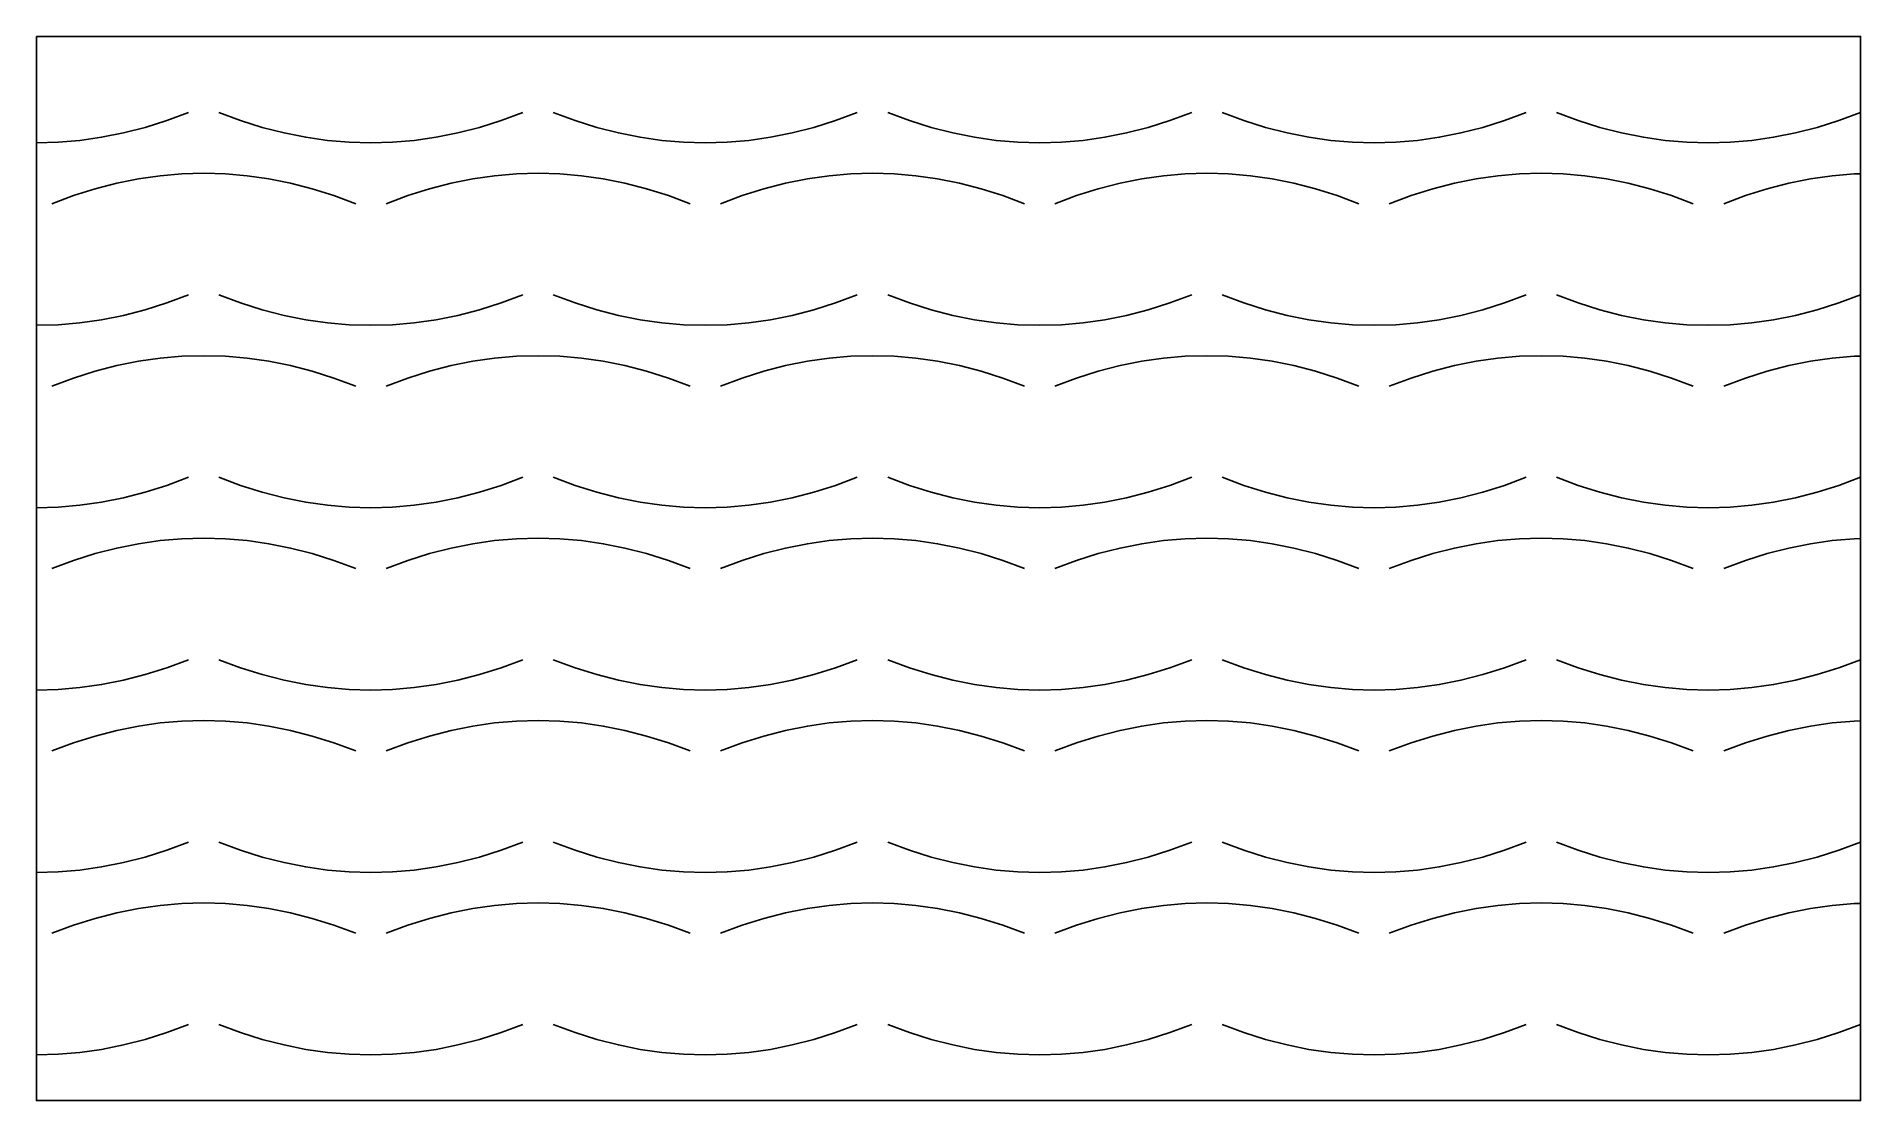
# Model space of a CAD drawing. Header units: millimetres. Extents: x 0 to 120, y 0 to 70.
import ezdxf

# ---------------------------------------------------------------- set-up
doc = ezdxf.new("R2010")
doc.units = ezdxf.units.MM
doc.layers.add('CUT', color=1, linetype='CONTINUOUS')

msp = doc.modelspace()

# ---------------------------------------------------------------- linework, layer by layer
at = {"layer": 'CUT'}
for points in [[(0, 70), (120, 70), (120, 0), (0, 0), (0, 70)], [(0, 63), (0, 63), (1.4286, 63.0408), (2.8571, 63.1633), (4.2857, 63.3673), (5.7143, 63.6531), (7.1429, 64.0204), (8.5714, 64.4694), (10, 65)], [(12, 65), (13.4286, 64.4694), (14.8571, 64.0204), (16.2857, 63.6531), (17.7143, 63.3673), (19.1429, 63.1633), (20.5714, 63.0408), (22, 63), (23.4286, 63.0408), (24.8571, 63.1633), (26.2857, 63.3673), (27.7143, 63.6531), (29.1429, 64.0204), (30.5714, 64.4694), (32, 65)], [(34, 65), (35.4286, 64.4694), (36.8571, 64.0204), (38.2857, 63.6531), (39.7143, 63.3673), (41.1429, 63.1633), (42.5714, 63.0408), (44, 63), (45.4286, 63.0408), (46.8571, 63.1633), (48.2857, 63.3673), (49.7143, 63.6531), (51.1429, 64.0204), (52.5714, 64.4694), (54, 65)], [(56, 65), (57.4286, 64.4694), (58.8571, 64.0204), (60.2857, 63.6531), (61.7143, 63.3673), (63.1429, 63.1633), (64.5714, 63.0408), (66, 63), (67.4286, 63.0408), (68.8571, 63.1633), (70.2857, 63.3673), (71.7143, 63.6531), (73.1429, 64.0204), (74.5714, 64.4694), (76, 65)], [(78, 65), (79.4286, 64.4694), (80.8571, 64.0204), (82.2857, 63.6531), (83.7143, 63.3673), (85.1429, 63.1633), (86.5714, 63.0408), (88, 63), (89.4286, 63.0408), (90.8571, 63.1633), (92.2857, 63.3673), (93.7143, 63.6531), (95.1429, 64.0204), (96.5714, 64.4694), (98, 65)], [(100, 65), (101.4286, 64.4694), (102.8571, 64.0204), (104.2857, 63.6531), (105.7143, 63.3673), (107.1429, 63.1633), (108.5714, 63.0408), (110, 63), (111.4286, 63.0408), (112.8571, 63.1633), (114.2857, 63.3673), (115.7143, 63.6531), (117.1429, 64.0204), (118.5714, 64.4694), (120, 65)], [(1, 59), (2.4286, 59.5306), (3.8571, 59.9796), (5.2857, 60.3469), (6.7143, 60.6327), (8.1429, 60.8367), (9.5714, 60.9592), (11, 61), (12.4286, 60.9592), (13.8571, 60.8367), (15.2857, 60.6327), (16.7143, 60.3469), (18.1429, 59.9796), (19.5714, 59.5306), (21, 59)], [(23, 59), (24.4286, 59.5306), (25.8571, 59.9796), (27.2857, 60.3469), (28.7143, 60.6327), (30.1429, 60.8367), (31.5714, 60.9592), (33, 61), (34.4286, 60.9592), (35.8571, 60.8367), (37.2857, 60.6327), (38.7143, 60.3469), (40.1429, 59.9796), (41.5714, 59.5306), (43, 59)], [(45, 59), (46.4286, 59.5306), (47.8571, 59.9796), (49.2857, 60.3469), (50.7143, 60.6327), (52.1429, 60.8367), (53.5714, 60.9592), (55, 61), (56.4286, 60.9592), (57.8571, 60.8367), (59.2857, 60.6327), (60.7143, 60.3469), (62.1429, 59.9796), (63.5714, 59.5306), (65, 59)], [(67, 59), (68.4286, 59.5306), (69.8571, 59.9796), (71.2857, 60.3469), (72.7143, 60.6327), (74.1429, 60.8367), (75.5714, 60.9592), (77, 61), (78.4286, 60.9592), (79.8571, 60.8367), (81.2857, 60.6327), (82.7143, 60.3469), (84.1429, 59.9796), (85.5714, 59.5306), (87, 59)], [(89, 59), (90.4286, 59.5306), (91.8571, 59.9796), (93.2857, 60.3469), (94.7143, 60.6327), (96.1429, 60.8367), (97.5714, 60.9592), (99, 61), (100.4286, 60.9592), (101.8571, 60.8367), (103.2857, 60.6327), (104.7143, 60.3469), (106.1429, 59.9796), (107.5714, 59.5306), (109, 59)], [(111, 59), (112.4286, 59.5306), (113.8571, 59.9796), (115.2857, 60.3469), (116.7143, 60.6327), (118.1429, 60.8367), (119.5714, 60.9592), (120, 60.9714)], [(0, 51), (0, 51), (1.4286, 51.0408), (2.8571, 51.1633), (4.2857, 51.3673), (5.7143, 51.6531), (7.1429, 52.0204), (8.5714, 52.4694), (10, 53)], [(12, 53), (13.4286, 52.4694), (14.8571, 52.0204), (16.2857, 51.6531), (17.7143, 51.3673), (19.1429, 51.1633), (20.5714, 51.0408), (22, 51), (23.4286, 51.0408), (24.8571, 51.1633), (26.2857, 51.3673), (27.7143, 51.6531), (29.1429, 52.0204), (30.5714, 52.4694), (32, 53)], [(34, 53), (35.4286, 52.4694), (36.8571, 52.0204), (38.2857, 51.6531), (39.7143, 51.3673), (41.1429, 51.1633), (42.5714, 51.0408), (44, 51), (45.4286, 51.0408), (46.8571, 51.1633), (48.2857, 51.3673), (49.7143, 51.6531), (51.1429, 52.0204), (52.5714, 52.4694), (54, 53)], [(56, 53), (57.4286, 52.4694), (58.8571, 52.0204), (60.2857, 51.6531), (61.7143, 51.3673), (63.1429, 51.1633), (64.5714, 51.0408), (66, 51), (67.4286, 51.0408), (68.8571, 51.1633), (70.2857, 51.3673), (71.7143, 51.6531), (73.1429, 52.0204), (74.5714, 52.4694), (76, 53)], [(78, 53), (79.4286, 52.4694), (80.8571, 52.0204), (82.2857, 51.6531), (83.7143, 51.3673), (85.1429, 51.1633), (86.5714, 51.0408), (88, 51), (89.4286, 51.0408), (90.8571, 51.1633), (92.2857, 51.3673), (93.7143, 51.6531), (95.1429, 52.0204), (96.5714, 52.4694), (98, 53)], [(100, 53), (101.4286, 52.4694), (102.8571, 52.0204), (104.2857, 51.6531), (105.7143, 51.3673), (107.1429, 51.1633), (108.5714, 51.0408), (110, 51), (111.4286, 51.0408), (112.8571, 51.1633), (114.2857, 51.3673), (115.7143, 51.6531), (117.1429, 52.0204), (118.5714, 52.4694), (120, 53)], [(1, 47), (2.4286, 47.5306), (3.8571, 47.9796), (5.2857, 48.3469), (6.7143, 48.6327), (8.1429, 48.8367), (9.5714, 48.9592), (11, 49), (12.4286, 48.9592), (13.8571, 48.8367), (15.2857, 48.6327), (16.7143, 48.3469), (18.1429, 47.9796), (19.5714, 47.5306), (21, 47)], [(23, 47), (24.4286, 47.5306), (25.8571, 47.9796), (27.2857, 48.3469), (28.7143, 48.6327), (30.1429, 48.8367), (31.5714, 48.9592), (33, 49), (34.4286, 48.9592), (35.8571, 48.8367), (37.2857, 48.6327), (38.7143, 48.3469), (40.1429, 47.9796), (41.5714, 47.5306), (43, 47)], [(45, 47), (46.4286, 47.5306), (47.8571, 47.9796), (49.2857, 48.3469), (50.7143, 48.6327), (52.1429, 48.8367), (53.5714, 48.9592), (55, 49), (56.4286, 48.9592), (57.8571, 48.8367), (59.2857, 48.6327), (60.7143, 48.3469), (62.1429, 47.9796), (63.5714, 47.5306), (65, 47)], [(67, 47), (68.4286, 47.5306), (69.8571, 47.9796), (71.2857, 48.3469), (72.7143, 48.6327), (74.1429, 48.8367), (75.5714, 48.9592), (77, 49), (78.4286, 48.9592), (79.8571, 48.8367), (81.2857, 48.6327), (82.7143, 48.3469), (84.1429, 47.9796), (85.5714, 47.5306), (87, 47)], [(89, 47), (90.4286, 47.5306), (91.8571, 47.9796), (93.2857, 48.3469), (94.7143, 48.6327), (96.1429, 48.8367), (97.5714, 48.9592), (99, 49), (100.4286, 48.9592), (101.8571, 48.8367), (103.2857, 48.6327), (104.7143, 48.3469), (106.1429, 47.9796), (107.5714, 47.5306), (109, 47)], [(111, 47), (112.4286, 47.5306), (113.8571, 47.9796), (115.2857, 48.3469), (116.7143, 48.6327), (118.1429, 48.8367), (119.5714, 48.9592), (120, 48.9714)], [(0, 39), (0, 39), (1.4286, 39.0408), (2.8571, 39.1633), (4.2857, 39.3673), (5.7143, 39.6531), (7.1429, 40.0204), (8.5714, 40.4694), (10, 41)], [(12, 41), (13.4286, 40.4694), (14.8571, 40.0204), (16.2857, 39.6531), (17.7143, 39.3673), (19.1429, 39.1633), (20.5714, 39.0408), (22, 39), (23.4286, 39.0408), (24.8571, 39.1633), (26.2857, 39.3673), (27.7143, 39.6531), (29.1429, 40.0204), (30.5714, 40.4694), (32, 41)], [(34, 41), (35.4286, 40.4694), (36.8571, 40.0204), (38.2857, 39.6531), (39.7143, 39.3673), (41.1429, 39.1633), (42.5714, 39.0408), (44, 39), (45.4286, 39.0408), (46.8571, 39.1633), (48.2857, 39.3673), (49.7143, 39.6531), (51.1429, 40.0204), (52.5714, 40.4694), (54, 41)], [(56, 41), (57.4286, 40.4694), (58.8571, 40.0204), (60.2857, 39.6531), (61.7143, 39.3673), (63.1429, 39.1633), (64.5714, 39.0408), (66, 39), (67.4286, 39.0408), (68.8571, 39.1633), (70.2857, 39.3673), (71.7143, 39.6531), (73.1429, 40.0204), (74.5714, 40.4694), (76, 41)], [(78, 41), (79.4286, 40.4694), (80.8571, 40.0204), (82.2857, 39.6531), (83.7143, 39.3673), (85.1429, 39.1633), (86.5714, 39.0408), (88, 39), (89.4286, 39.0408), (90.8571, 39.1633), (92.2857, 39.3673), (93.7143, 39.6531), (95.1429, 40.0204), (96.5714, 40.4694), (98, 41)], [(100, 41), (101.4286, 40.4694), (102.8571, 40.0204), (104.2857, 39.6531), (105.7143, 39.3673), (107.1429, 39.1633), (108.5714, 39.0408), (110, 39), (111.4286, 39.0408), (112.8571, 39.1633), (114.2857, 39.3673), (115.7143, 39.6531), (117.1429, 40.0204), (118.5714, 40.4694), (120, 41)], [(1, 35), (2.4286, 35.5306), (3.8571, 35.9796), (5.2857, 36.3469), (6.7143, 36.6327), (8.1429, 36.8367), (9.5714, 36.9592), (11, 37), (12.4286, 36.9592), (13.8571, 36.8367), (15.2857, 36.6327), (16.7143, 36.3469), (18.1429, 35.9796), (19.5714, 35.5306), (21, 35)], [(23, 35), (24.4286, 35.5306), (25.8571, 35.9796), (27.2857, 36.3469), (28.7143, 36.6327), (30.1429, 36.8367), (31.5714, 36.9592), (33, 37), (34.4286, 36.9592), (35.8571, 36.8367), (37.2857, 36.6327), (38.7143, 36.3469), (40.1429, 35.9796), (41.5714, 35.5306), (43, 35)], [(45, 35), (46.4286, 35.5306), (47.8571, 35.9796), (49.2857, 36.3469), (50.7143, 36.6327), (52.1429, 36.8367), (53.5714, 36.9592), (55, 37), (56.4286, 36.9592), (57.8571, 36.8367), (59.2857, 36.6327), (60.7143, 36.3469), (62.1429, 35.9796), (63.5714, 35.5306), (65, 35)], [(67, 35), (68.4286, 35.5306), (69.8571, 35.9796), (71.2857, 36.3469), (72.7143, 36.6327), (74.1429, 36.8367), (75.5714, 36.9592), (77, 37), (78.4286, 36.9592), (79.8571, 36.8367), (81.2857, 36.6327), (82.7143, 36.3469), (84.1429, 35.9796), (85.5714, 35.5306), (87, 35)], [(89, 35), (90.4286, 35.5306), (91.8571, 35.9796), (93.2857, 36.3469), (94.7143, 36.6327), (96.1429, 36.8367), (97.5714, 36.9592), (99, 37), (100.4286, 36.9592), (101.8571, 36.8367), (103.2857, 36.6327), (104.7143, 36.3469), (106.1429, 35.9796), (107.5714, 35.5306), (109, 35)], [(111, 35), (112.4286, 35.5306), (113.8571, 35.9796), (115.2857, 36.3469), (116.7143, 36.6327), (118.1429, 36.8367), (119.5714, 36.9592), (120, 36.9714)], [(0, 27), (0, 27), (1.4286, 27.0408), (2.8571, 27.1633), (4.2857, 27.3673), (5.7143, 27.6531), (7.1429, 28.0204), (8.5714, 28.4694), (10, 29)], [(12, 29), (13.4286, 28.4694), (14.8571, 28.0204), (16.2857, 27.6531), (17.7143, 27.3673), (19.1429, 27.1633), (20.5714, 27.0408), (22, 27), (23.4286, 27.0408), (24.8571, 27.1633), (26.2857, 27.3673), (27.7143, 27.6531), (29.1429, 28.0204), (30.5714, 28.4694), (32, 29)], [(34, 29), (35.4286, 28.4694), (36.8571, 28.0204), (38.2857, 27.6531), (39.7143, 27.3673), (41.1429, 27.1633), (42.5714, 27.0408), (44, 27), (45.4286, 27.0408), (46.8571, 27.1633), (48.2857, 27.3673), (49.7143, 27.6531), (51.1429, 28.0204), (52.5714, 28.4694), (54, 29)], [(56, 29), (57.4286, 28.4694), (58.8571, 28.0204), (60.2857, 27.6531), (61.7143, 27.3673), (63.1429, 27.1633), (64.5714, 27.0408), (66, 27), (67.4286, 27.0408), (68.8571, 27.1633), (70.2857, 27.3673), (71.7143, 27.6531), (73.1429, 28.0204), (74.5714, 28.4694), (76, 29)], [(78, 29), (79.4286, 28.4694), (80.8571, 28.0204), (82.2857, 27.6531), (83.7143, 27.3673), (85.1429, 27.1633), (86.5714, 27.0408), (88, 27), (89.4286, 27.0408), (90.8571, 27.1633), (92.2857, 27.3673), (93.7143, 27.6531), (95.1429, 28.0204), (96.5714, 28.4694), (98, 29)], [(100, 29), (101.4286, 28.4694), (102.8571, 28.0204), (104.2857, 27.6531), (105.7143, 27.3673), (107.1429, 27.1633), (108.5714, 27.0408), (110, 27), (111.4286, 27.0408), (112.8571, 27.1633), (114.2857, 27.3673), (115.7143, 27.6531), (117.1429, 28.0204), (118.5714, 28.4694), (120, 29)], [(1, 23), (2.4286, 23.5306), (3.8571, 23.9796), (5.2857, 24.3469), (6.7143, 24.6327), (8.1429, 24.8367), (9.5714, 24.9592), (11, 25), (12.4286, 24.9592), (13.8571, 24.8367), (15.2857, 24.6327), (16.7143, 24.3469), (18.1429, 23.9796), (19.5714, 23.5306), (21, 23)], [(23, 23), (24.4286, 23.5306), (25.8571, 23.9796), (27.2857, 24.3469), (28.7143, 24.6327), (30.1429, 24.8367), (31.5714, 24.9592), (33, 25), (34.4286, 24.9592), (35.8571, 24.8367), (37.2857, 24.6327), (38.7143, 24.3469), (40.1429, 23.9796), (41.5714, 23.5306), (43, 23)], [(45, 23), (46.4286, 23.5306), (47.8571, 23.9796), (49.2857, 24.3469), (50.7143, 24.6327), (52.1429, 24.8367), (53.5714, 24.9592), (55, 25), (56.4286, 24.9592), (57.8571, 24.8367), (59.2857, 24.6327), (60.7143, 24.3469), (62.1429, 23.9796), (63.5714, 23.5306), (65, 23)], [(67, 23), (68.4286, 23.5306), (69.8571, 23.9796), (71.2857, 24.3469), (72.7143, 24.6327), (74.1429, 24.8367), (75.5714, 24.9592), (77, 25), (78.4286, 24.9592), (79.8571, 24.8367), (81.2857, 24.6327), (82.7143, 24.3469), (84.1429, 23.9796), (85.5714, 23.5306), (87, 23)], [(89, 23), (90.4286, 23.5306), (91.8571, 23.9796), (93.2857, 24.3469), (94.7143, 24.6327), (96.1429, 24.8367), (97.5714, 24.9592), (99, 25), (100.4286, 24.9592), (101.8571, 24.8367), (103.2857, 24.6327), (104.7143, 24.3469), (106.1429, 23.9796), (107.5714, 23.5306), (109, 23)], [(111, 23), (112.4286, 23.5306), (113.8571, 23.9796), (115.2857, 24.3469), (116.7143, 24.6327), (118.1429, 24.8367), (119.5714, 24.9592), (120, 24.9714)], [(0, 15), (0, 15), (1.4286, 15.0408), (2.8571, 15.1633), (4.2857, 15.3673), (5.7143, 15.6531), (7.1429, 16.0204), (8.5714, 16.4694), (10, 17)], [(12, 17), (13.4286, 16.4694), (14.8571, 16.0204), (16.2857, 15.6531), (17.7143, 15.3673), (19.1429, 15.1633), (20.5714, 15.0408), (22, 15), (23.4286, 15.0408), (24.8571, 15.1633), (26.2857, 15.3673), (27.7143, 15.6531), (29.1429, 16.0204), (30.5714, 16.4694), (32, 17)], [(34, 17), (35.4286, 16.4694), (36.8571, 16.0204), (38.2857, 15.6531), (39.7143, 15.3673), (41.1429, 15.1633), (42.5714, 15.0408), (44, 15), (45.4286, 15.0408), (46.8571, 15.1633), (48.2857, 15.3673), (49.7143, 15.6531), (51.1429, 16.0204), (52.5714, 16.4694), (54, 17)], [(56, 17), (57.4286, 16.4694), (58.8571, 16.0204), (60.2857, 15.6531), (61.7143, 15.3673), (63.1429, 15.1633), (64.5714, 15.0408), (66, 15), (67.4286, 15.0408), (68.8571, 15.1633), (70.2857, 15.3673), (71.7143, 15.6531), (73.1429, 16.0204), (74.5714, 16.4694), (76, 17)], [(78, 17), (79.4286, 16.4694), (80.8571, 16.0204), (82.2857, 15.6531), (83.7143, 15.3673), (85.1429, 15.1633), (86.5714, 15.0408), (88, 15), (89.4286, 15.0408), (90.8571, 15.1633), (92.2857, 15.3673), (93.7143, 15.6531), (95.1429, 16.0204), (96.5714, 16.4694), (98, 17)], [(100, 17), (101.4286, 16.4694), (102.8571, 16.0204), (104.2857, 15.6531), (105.7143, 15.3673), (107.1429, 15.1633), (108.5714, 15.0408), (110, 15), (111.4286, 15.0408), (112.8571, 15.1633), (114.2857, 15.3673), (115.7143, 15.6531), (117.1429, 16.0204), (118.5714, 16.4694), (120, 17)], [(1, 11), (2.4286, 11.5306), (3.8571, 11.9796), (5.2857, 12.3469), (6.7143, 12.6327), (8.1429, 12.8367), (9.5714, 12.9592), (11, 13), (12.4286, 12.9592), (13.8571, 12.8367), (15.2857, 12.6327), (16.7143, 12.3469), (18.1429, 11.9796), (19.5714, 11.5306), (21, 11)], [(23, 11), (24.4286, 11.5306), (25.8571, 11.9796), (27.2857, 12.3469), (28.7143, 12.6327), (30.1429, 12.8367), (31.5714, 12.9592), (33, 13), (34.4286, 12.9592), (35.8571, 12.8367), (37.2857, 12.6327), (38.7143, 12.3469), (40.1429, 11.9796), (41.5714, 11.5306), (43, 11)], [(45, 11), (46.4286, 11.5306), (47.8571, 11.9796), (49.2857, 12.3469), (50.7143, 12.6327), (52.1429, 12.8367), (53.5714, 12.9592), (55, 13), (56.4286, 12.9592), (57.8571, 12.8367), (59.2857, 12.6327), (60.7143, 12.3469), (62.1429, 11.9796), (63.5714, 11.5306), (65, 11)], [(67, 11), (68.4286, 11.5306), (69.8571, 11.9796), (71.2857, 12.3469), (72.7143, 12.6327), (74.1429, 12.8367), (75.5714, 12.9592), (77, 13), (78.4286, 12.9592), (79.8571, 12.8367), (81.2857, 12.6327), (82.7143, 12.3469), (84.1429, 11.9796), (85.5714, 11.5306), (87, 11)], [(89, 11), (90.4286, 11.5306), (91.8571, 11.9796), (93.2857, 12.3469), (94.7143, 12.6327), (96.1429, 12.8367), (97.5714, 12.9592), (99, 13), (100.4286, 12.9592), (101.8571, 12.8367), (103.2857, 12.6327), (104.7143, 12.3469), (106.1429, 11.9796), (107.5714, 11.5306), (109, 11)], [(111, 11), (112.4286, 11.5306), (113.8571, 11.9796), (115.2857, 12.3469), (116.7143, 12.6327), (118.1429, 12.8367), (119.5714, 12.9592), (120, 12.9714)], [(0, 3), (0, 3), (1.4286, 3.0408), (2.8571, 3.1633), (4.2857, 3.3673), (5.7143, 3.6531), (7.1429, 4.0204), (8.5714, 4.4694), (10, 5)], [(12, 5), (13.4286, 4.4694), (14.8571, 4.0204), (16.2857, 3.6531), (17.7143, 3.3673), (19.1429, 3.1633), (20.5714, 3.0408), (22, 3), (23.4286, 3.0408), (24.8571, 3.1633), (26.2857, 3.3673), (27.7143, 3.6531), (29.1429, 4.0204), (30.5714, 4.4694), (32, 5)], [(34, 5), (35.4286, 4.4694), (36.8571, 4.0204), (38.2857, 3.6531), (39.7143, 3.3673), (41.1429, 3.1633), (42.5714, 3.0408), (44, 3), (45.4286, 3.0408), (46.8571, 3.1633), (48.2857, 3.3673), (49.7143, 3.6531), (51.1429, 4.0204), (52.5714, 4.4694), (54, 5)], [(56, 5), (57.4286, 4.4694), (58.8571, 4.0204), (60.2857, 3.6531), (61.7143, 3.3673), (63.1429, 3.1633), (64.5714, 3.0408), (66, 3), (67.4286, 3.0408), (68.8571, 3.1633), (70.2857, 3.3673), (71.7143, 3.6531), (73.1429, 4.0204), (74.5714, 4.4694), (76, 5)], [(78, 5), (79.4286, 4.4694), (80.8571, 4.0204), (82.2857, 3.6531), (83.7143, 3.3673), (85.1429, 3.1633), (86.5714, 3.0408), (88, 3), (89.4286, 3.0408), (90.8571, 3.1633), (92.2857, 3.3673), (93.7143, 3.6531), (95.1429, 4.0204), (96.5714, 4.4694), (98, 5)], [(100, 5), (101.4286, 4.4694), (102.8571, 4.0204), (104.2857, 3.6531), (105.7143, 3.3673), (107.1429, 3.1633), (108.5714, 3.0408), (110, 3), (111.4286, 3.0408), (112.8571, 3.1633), (114.2857, 3.3673), (115.7143, 3.6531), (117.1429, 4.0204), (118.5714, 4.4694), (120, 5)]]:
    msp.add_lwpolyline(points, dxfattribs=at)

doc.saveas('drawing.dxf')
